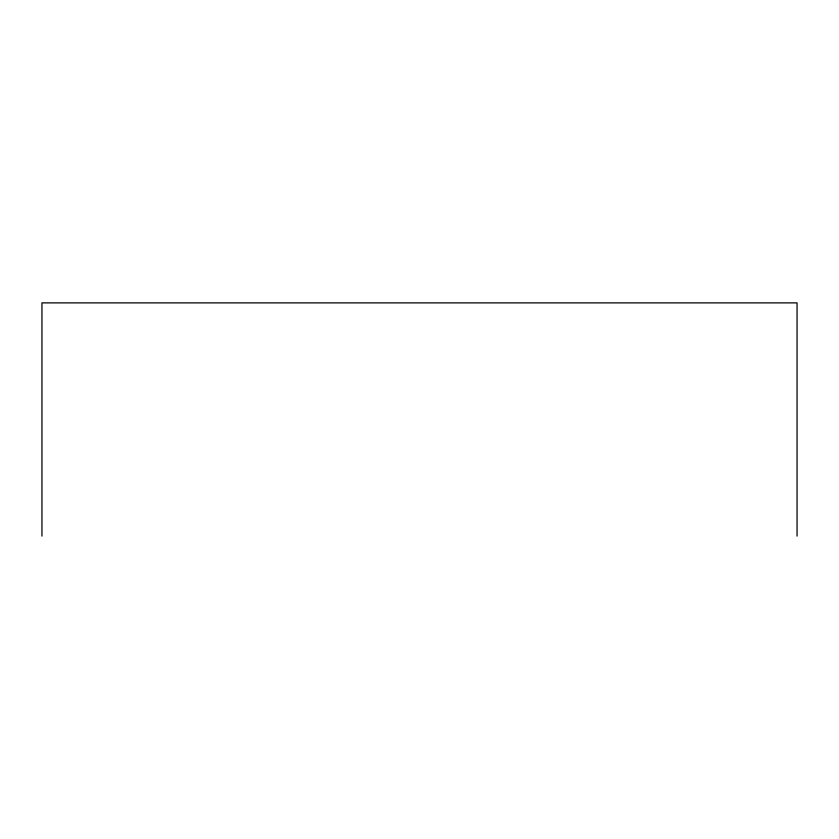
<?xml version="1.0" encoding="UTF-8"?>
<svg xmlns="http://www.w3.org/2000/svg" width="839" height="839" viewBox="0 0 839 839"><rect width="100%" height="100%" fill="white"/><g stroke="black" fill="none" stroke-linecap="round" stroke-linejoin="round"><path stroke-width="1.26" d="M797.05 536.121L797.05 302.879L41.95 302.879L41.95 536.121"/></g></svg>
